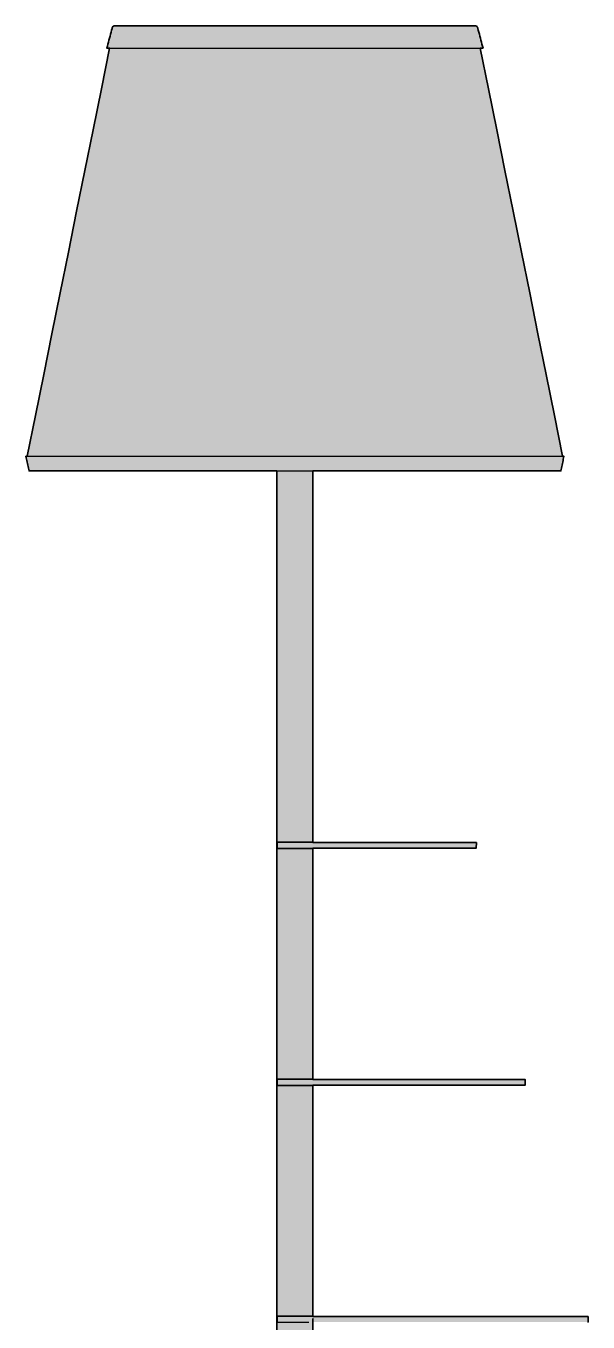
# Model space of a CAD drawing. Header units: millimetres. Extents: x 310 to 1811, y -6 to 2198.
# Drawn here: x 445 to 848, y 1268 to 2198 of the extents above; entities that cross this region are included whole.
import ezdxf

# ---------------------------------------------------------------- set-up
doc = ezdxf.new("R2010")
doc.units = ezdxf.units.MM
doc.layers.add('Blocks', color=7, linetype='Continuous')
doc.layers.add('Blocks$Fill', color=7, linetype='Continuous', true_color=0xffffff)
doc.layers.add('Blocks$Inner', color=7, linetype='Continuous', lineweight=25, true_color=0x007f00)
doc.layers.add('Blocks$Outline', color=7, linetype='Continuous', lineweight=35, true_color=0xff3f3f)

# ---------------------------------------------------------------- blocks, each defined once
blk = doc.blocks.new('Biblioteque National Floor Lamp Front')
at = {"layer": 'Blocks$Fill'}
blk.add_hatch(color=256, dxfattribs=at).paths.add_polyline_path([(340.95, 1214.57), (518.62, 1214.57), (518.84, 1215.63), (520.81, 1225.15), (520.3, 1225.15), (519.87, 1225.15), (513.97, 1254.43), (460.87, 1517.98), (462.49, 1517.98), (462.85, 1517.98), (462.47, 1519.39), (459.04, 1532.09), (459.01, 1532.43), (458.91, 1532.76), (458.75, 1533.06), (458.53, 1533.33), (458.26, 1533.55), (457.96, 1533.71), (457.63, 1533.81), (457.29, 1533.84), (456.94, 1533.84), (198.78, 1533.84), (198.44, 1533.81), (198.11, 1533.71), (197.8, 1533.55), (197.54, 1533.33), (197.32, 1533.06), (197.16, 1532.76), (197.06, 1532.43), (197.02, 1532.09), (196.64, 1530.68), (193.22, 1517.98), (193.58, 1517.98), (195.19, 1517.98), (189.29, 1488.69), (136.19, 1225.15), (135.77, 1225.15), (135.26, 1225.15), (137.45, 1214.57), (137.96, 1214.57), (315.03, 1214.57), (315.03, 948.43), (315.03, 943.55), (315.03, 778.44), (315.03, 773.57), (315.03, 608.45), (315.03, 66.9), (314.97, 62.85), (314.53, 55.84), (314.21, 52.54), (313.74, 49.27), (313.03, 45.99), (312.01, 42.77), (311.3, 41.01), (310.47, 39.3), (309.52, 37.65), (308.45, 36.1), (306.37, 33.66), (304.05, 31.43), (300.94, 28.87), (297.62, 26.62), (295.54, 25.46), (293.4, 24.41), (290.4, 23.12), (287.34, 21.98), (283.5, 20.74), (279.61, 19.66), (274.56, 18.5), (268.14, 17.41), (258.86, 16.01), (256.88, 15.76), (254.89, 15.57), (252.47, 15.37), (248.21, 15.11), (245.77, 15), (197.8, 15), (183.95, 15), (183.86, 14.99), (183.74, 14.96), (183.58, 14.86), (183.5, 14.76), (183.46, 14.66), (183.43, 14.55), (183.35, 12.12), (182.93, 0), (183.01, 0), (472.92, 0), (473.13, 0), (472.88, 7.25), (472.63, 14.55), (472.6, 14.66), (472.54, 14.79), (472.46, 14.87), (472.37, 14.94), (472.27, 14.98), (472.11, 15), (472.11, 15), (472.11, 15), (472.08, 15), (472.04, 15), (467.31, 15.13), (462.59, 15.4), (457.87, 15.8), (453.18, 16.35), (450.4, 16.81), (449.56, 17.03), (448.73, 17.3), (447.94, 17.61), (447.21, 17.96), (446.52, 18.36), (445.88, 18.81), (445.58, 19.07), (445.34, 19.27), (444.8, 19.82), (444.31, 20.43), (443.88, 21.09), (443.48, 21.8), (443.14, 22.57), (442.84, 23.38), (442.57, 24.24), (442.35, 25.15), (442.16, 26.09), (441.85, 28.07), (439.59, 47.73), (438.21, 60.07), (438.14, 60.22), (438.03, 60.24), (437.92, 60.24), (419.81, 60.24), (419.75, 60.24), (419.67, 60.22), (419.64, 60.19), (419.58, 60.1), (419.36, 58.22), (415.74, 27.39), (415.6, 26.49), (415.43, 25.59), (415.23, 24.69), (415, 23.81), (414.7, 22.9), (414.36, 22.05), (414.18, 21.69), (413.97, 21.28), (413.52, 20.54), (412.99, 19.85), (412.78, 19.63), (412.42, 19.25), (411.77, 18.7), (411.12, 18.25), (411.08, 18.23), (410.33, 17.81), (409.56, 17.46), (409.52, 17.45), (408.83, 17.2), (408.66, 17.14), (408.59, 17.12), (407.82, 16.9), (407.31, 16.77), (406.93, 16.69), (406.47, 16.6), (406, 16.52), (405.53, 16.45), (404.55, 16.33), (403.54, 16.23), (401.97, 16.12), (399.81, 16.04), (397.14, 16.02), (393.45, 16.53), (381.5, 18.5), (376.45, 19.66), (372.56, 20.74), (368.72, 21.98), (365.66, 23.12), (362.66, 24.41), (360.52, 25.46), (358.44, 26.62), (355.12, 28.87), (352.01, 31.43), (349.69, 33.66), (347.61, 36.1), (346.54, 37.65), (345.59, 39.3), (344.76, 41.01), (344.05, 42.77), (343.03, 45.99), (342.32, 49.27), (341.85, 52.54), (341.53, 55.84), (341.08, 62.85), (341.03, 66.9), (340.95, 604), (538.1, 604), (538.1, 608), (538.09, 608), (340.95, 608), (340.95, 608.45), (340.95, 773.57), (340.95, 774), (493.08, 774), (493.07, 778), (493.02, 778), (340.95, 778), (340.95, 778.44), (340.95, 943.55), (340.95, 944), (458.02, 944), (458.05, 948), (457.95, 948), (340.95, 948), (340.95, 948.43)], flags=0)
at = {"layer": 'Blocks$Inner'}
for p, q in [((195.19, 1517.98), (460.87, 1517.98)), ((136.19, 1225.15), (519.87, 1225.15)), ((315.03, 948.43), (315.03, 943.55)), ((340.95, 948.43), (340.95, 948)), ((340.95, 944), (340.95, 943.55)), ((315.03, 778.44), (315.03, 773.57)), ((340.95, 778.44), (340.95, 778)), ((340.95, 774), (340.95, 773.57)), ((340.95, 608.45), (340.95, 608))]:
    blk.add_line(p, q, dxfattribs=at)
for points in [[(135.26, 1225.15), (135.47, 1224.09), (135.69, 1223.03), (135.91, 1221.98), (136.13, 1220.92), (136.35, 1219.86), (136.57, 1218.8), (136.79, 1217.74), (137.01, 1216.68), (137.23, 1215.63), (137.45, 1214.57), (137.96, 1214.57), (140.45, 1214.57), (144.83, 1214.57), (150.99, 1214.57), (158.84, 1214.57), (168.28, 1214.57), (179.2, 1214.57), (191.52, 1214.57), (205.12, 1214.57), (219.91, 1214.57), (235.79, 1214.57), (252.65, 1214.57), (270.41, 1214.57), (288.96, 1214.57), (308.2, 1214.57), (328.03, 1214.57), (347.86, 1214.57), (367.1, 1214.57), (385.65, 1214.57), (403.41, 1214.57), (420.28, 1214.57), (436.16, 1214.57), (450.95, 1214.57), (464.55, 1214.57), (476.86, 1214.57), (487.79, 1214.57), (497.23, 1214.57), (505.08, 1214.57), (511.24, 1214.57), (515.62, 1214.57), (518.11, 1214.57), (518.62, 1214.57), (518.84, 1215.63), (519.06, 1216.68), (519.28, 1217.74), (519.5, 1218.8), (519.72, 1219.86), (519.93, 1220.92), (520.15, 1221.98), (520.37, 1223.03), (520.59, 1224.09), (520.81, 1225.15), (520.3, 1225.15), (519.87, 1225.15), (513.97, 1254.43), (508.07, 1283.72), (502.17, 1313), (496.27, 1342.28), (490.37, 1371.56), (484.47, 1400.85), (478.57, 1430.13), (472.67, 1459.41), (466.77, 1488.69), (460.87, 1517.98), (462.49, 1517.98), (462.85, 1517.98), (462.47, 1519.39), (462.09, 1520.8), (461.71, 1522.21), (461.33, 1523.62), (460.95, 1525.03), (460.57, 1526.44), (460.19, 1527.85), (459.8, 1529.26), (459.42, 1530.68), (459.04, 1532.09), (459.01, 1532.43), (458.91, 1532.76), (458.75, 1533.06), (458.53, 1533.33), (458.26, 1533.55), (457.96, 1533.71), (457.63, 1533.81), (457.29, 1533.84), (456.94, 1533.84), (455.25, 1533.84), (452.28, 1533.84), (448.1, 1533.84), (442.78, 1533.84), (436.38, 1533.84), (428.97, 1533.84), (420.62, 1533.84), (411.39, 1533.84), (401.36, 1533.84), (390.6, 1533.84), (379.16, 1533.84), (367.11, 1533.84), (354.53, 1533.84), (341.48, 1533.84), (328.03, 1533.84), (314.58, 1533.84), (301.54, 1533.84), (288.96, 1533.84), (276.91, 1533.84), (265.47, 1533.84), (254.7, 1533.84), (244.67, 1533.84), (235.45, 1533.84), (227.1, 1533.84), (219.69, 1533.84), (213.29, 1533.84), (207.96, 1533.84), (203.78, 1533.84), (200.81, 1533.84), (199.12, 1533.84), (198.78, 1533.84), (198.44, 1533.81), (198.11, 1533.71), (197.8, 1533.55), (197.54, 1533.33), (197.32, 1533.06), (197.16, 1532.76), (197.06, 1532.43), (197.02, 1532.09), (196.64, 1530.68), (196.26, 1529.26), (195.88, 1527.85), (195.5, 1526.44), (195.12, 1525.03), (194.74, 1523.62), (194.36, 1522.21), (193.98, 1520.8), (193.6, 1519.39), (193.22, 1517.98), (193.58, 1517.98), (195.19, 1517.98), (189.29, 1488.69), (183.39, 1459.41), (177.49, 1430.13), (171.59, 1400.85), (165.69, 1371.56), (159.79, 1342.28), (153.89, 1313), (147.99, 1283.72), (142.09, 1254.43), (136.19, 1225.15), (135.77, 1225.15)], [(315.03, 943.55), (315.03, 778.44), (315.08, 778.44), (315.52, 778.44), (316.34, 778.44), (317.51, 778.44), (319, 778.44), (320.77, 778.44), (322.75, 778.44), (324.89, 778.44), (327.13, 778.44), (329.39, 778.44), (331.61, 778.44), (333.73, 778.44), (335.66, 778.44), (337.37, 778.44), (338.78, 778.44), (339.88, 778.44), (340.61, 778.44), (340.95, 778.44), (340.95, 943.55), (340.61, 943.55), (339.88, 943.55), (338.78, 943.55), (337.37, 943.55), (335.66, 943.55), (333.73, 943.55), (331.61, 943.55), (329.39, 943.55), (327.13, 943.55), (324.89, 943.55), (322.75, 943.55), (320.77, 943.55), (319, 943.55), (317.51, 943.55), (316.34, 943.55), (315.52, 943.55), (315.08, 943.55)], [(338.03, 944), (338.02, 944), (338.02, 944), (338.02, 944), (338.03, 944), (338.05, 944), (338.12, 944), (338.16, 944), (338.22, 944), (338.29, 944), (338.33, 944), (338.37, 944), (338.39, 944), (338.42, 944), (338.44, 944), (338.46, 944), (338.54, 944), (338.62, 944), (338.67, 944), (338.71, 944), (338.76, 944), (338.8, 944), (338.93, 944), (339.07, 944), (339.12, 944), (339.18, 944), (339.23, 944), (339.28, 944), (339.43, 944), (339.57, 944), (397.96, 944), (412.6, 944), (427.24, 944), (441.89, 944), (456.53, 944), (456.57, 944), (456.6, 944), (456.64, 944), (456.68, 944), (456.71, 944), (456.75, 944), (456.79, 944), (456.82, 944), (456.89, 944), (456.96, 944), (457.1, 944), (457.13, 944), (457.16, 944), (457.2, 944), (457.23, 944), (457.26, 944), (457.29, 944), (457.32, 944), (457.35, 944), (457.39, 944), (457.43, 944), (457.48, 944), (457.52, 944), (457.66, 944), (457.74, 944), (457.84, 944), (457.87, 944), (457.9, 944), (457.95, 944), (458.02, 944), (458.05, 948), (457.95, 948), (457.92, 948), (457.81, 948), (457.74, 948), (457.66, 948), (457.52, 948), (457.48, 948), (457.43, 948), (457.39, 948), (457.35, 948), (457.32, 948), (457.29, 948), (457.26, 948), (457.23, 948), (457.18, 948), (457.13, 948), (457.08, 948), (457.03, 948), (456.89, 948), (456.86, 948), (456.82, 948), (456.79, 948), (456.75, 948), (456.6, 948), (456.57, 948), (456.53, 948), (456.49, 948), (456.46, 948), (441.83, 948), (427.21, 948), (412.58, 948), (397.96, 948), (339.57, 948), (339.35, 948), (339.21, 948), (339.17, 948), (339.14, 948), (339.1, 948), (339.07, 948), (338.87, 948), (338.74, 948), (338.71, 948), (338.68, 948), (338.65, 948), (338.62, 948), (338.51, 948), (338.4, 948), (338.29, 948), (338.22, 948), (338.16, 948), (338.12, 948), (338.08, 948), (337.96, 948), (337.88, 948), (337.81, 948), (337.79, 948), (337.77, 948), (337.75, 948), (337.69, 948), (337.62, 948), (337.55, 948), (337.53, 948), (337.51, 948), (337.5, 948), (337.48, 948), (337.4, 948), (337.38, 948), (337.35, 948), (337.33, 948), (337.31, 948), (337.22, 948), (337.2, 948), (337.18, 948), (337.15, 948), (337.13, 948), (337.08, 948), (337.03, 948), (336.93, 948), (336.83, 948), (336.72, 948), (336.61, 948), (336.5, 948), (336.39, 948), (336.36, 948), (336.33, 948), (336.3, 948), (336.27, 948), (336.15, 948), (336.12, 948), (336.09, 948), (336.06, 948), (336.03, 948), (336, 948), (335.97, 948), (335.94, 948), (335.91, 948), (335.88, 948), (335.85, 948), (335.82, 948), (335.79, 948), (335.73, 948), (335.67, 948), (335.54, 948), (335.49, 948), (335.44, 948), (335.39, 948), (335.34, 948), (335.32, 948), (335.29, 948), (335.26, 948), (335.24, 948), (335.08, 948), (334.93, 948), (334.79, 948), (334.64, 948), (334.5, 948), (315.21, 948), (315.21, 944), (334.79, 944), (334.93, 944), (335.08, 944), (335.24, 944), (335.28, 944), (335.31, 944), (335.35, 944), (335.39, 944), (335.43, 944), (335.47, 944), (335.51, 944), (335.54, 944), (335.67, 944), (335.73, 944), (335.79, 944), (335.82, 944), (335.85, 944), (335.88, 944), (335.91, 944), (335.94, 944), (335.97, 944), (336, 944), (336.03, 944), (336.06, 944), (336.09, 944), (336.12, 944), (336.15, 944), (336.27, 944), (336.3, 944), (336.33, 944), (336.36, 944), (336.39, 944), (336.5, 944), (336.61, 944), (336.72, 944), (336.83, 944), (336.93, 944), (337.03, 944), (337.08, 944), (337.13, 944), (337.16, 944), (337.19, 944), (337.21, 944), (337.24, 944), (337.28, 944), (337.32, 944), (337.36, 944), (337.4, 944), (337.48, 944), (337.5, 944), (337.51, 944), (337.53, 944), (337.55, 944), (337.62, 944), (337.69, 944), (337.76, 944), (337.86, 944), (337.95, 944)], [(315.03, 773.57), (315.03, 608.45), (315.08, 608.45), (315.52, 608.45), (316.34, 608.45), (317.51, 608.45), (319, 608.45), (320.77, 608.45), (322.75, 608.45), (324.89, 608.45), (327.13, 608.45), (329.39, 608.45), (331.61, 608.45), (333.73, 608.45), (335.66, 608.45), (337.37, 608.45), (338.78, 608.45), (339.88, 608.45), (340.61, 608.45), (340.95, 608.45), (340.95, 773.57), (340.61, 773.57), (339.88, 773.57), (338.78, 773.57), (337.37, 773.57), (335.66, 773.57), (333.73, 773.57), (331.61, 773.57), (329.39, 773.57), (327.13, 773.57), (324.89, 773.57), (322.75, 773.57), (320.77, 773.57), (319, 773.57), (317.51, 773.57), (316.34, 773.57), (315.52, 773.57), (315.08, 773.57)], [(339.59, 778), (339.55, 778), (339.51, 778), (339.48, 778), (339.44, 778), (339.4, 778), (339.37, 778), (339.33, 778), (339.29, 778), (339.26, 778), (339.22, 778), (339.19, 778), (339.15, 778), (339.01, 778), (338.98, 778), (338.95, 778), (338.91, 778), (338.88, 778), (338.83, 778), (338.79, 778), (338.74, 778), (338.69, 778), (338.58, 778), (338.48, 778), (338.38, 778), (338.34, 778), (338.26, 778), (338.2, 778), (338.14, 778), (338.08, 778), (337.96, 778), (337.88, 778), (337.81, 778), (337.79, 778), (337.77, 778), (337.75, 778), (337.72, 778), (337.69, 778), (337.62, 778), (337.55, 778), (337.53, 778), (337.51, 778), (337.5, 778), (337.48, 778), (337.46, 778), (337.44, 778), (337.42, 778), (337.4, 778), (337.36, 778), (337.32, 778), (337.28, 778), (337.24, 778), (337.21, 778), (337.19, 778), (337.16, 778), (337.13, 778), (337.08, 778), (337.03, 778), (336.93, 778), (336.83, 778), (336.72, 778), (336.61, 778), (336.5, 778), (336.43, 778), (336.36, 778), (336.31, 778), (336.26, 778), (336.2, 778), (336.15, 778), (336.12, 778), (336.09, 778), (336.06, 778), (336.03, 778), (336, 778), (335.97, 778), (335.94, 778), (335.91, 778), (335.88, 778), (335.85, 778), (335.82, 778), (335.79, 778), (335.73, 778), (335.67, 778), (335.54, 778), (335.39, 778), (335.31, 778), (335.24, 778), (335.08, 778), (334.93, 778), (334.79, 778), (334.64, 778), (334.5, 778), (334.43, 778), (315.21, 778), (315.21, 774), (334.5, 774), (334.64, 774), (334.79, 774), (334.93, 774), (335.08, 774), (335.24, 774), (335.31, 774), (335.39, 774), (335.54, 774), (335.67, 774), (335.73, 774), (335.79, 774), (335.82, 774), (335.85, 774), (335.88, 774), (335.91, 774), (335.94, 774), (335.97, 774), (336, 774), (336.03, 774), (336.06, 774), (336.09, 774), (336.12, 774), (336.15, 774), (336.2, 774), (336.26, 774), (336.31, 774), (336.36, 774), (336.43, 774), (336.5, 774), (336.61, 774), (336.72, 774), (336.83, 774), (336.93, 774), (337.03, 774), (337.08, 774), (337.13, 774), (337.15, 774), (337.18, 774), (337.2, 774), (337.22, 774), (337.31, 774), (337.33, 774), (337.35, 774), (337.38, 774), (337.4, 774), (337.42, 774), (337.44, 774), (337.46, 774), (337.48, 774), (337.5, 774), (337.51, 774), (337.53, 774), (337.55, 774), (337.62, 774), (337.69, 774), (337.72, 774), (337.76, 774), (337.86, 774), (337.95, 774), (338, 774), (338.2, 774), (338.26, 774), (338.34, 774), (338.38, 774), (338.48, 774), (338.58, 774), (338.69, 774), (338.72, 774), (338.75, 774), (338.78, 774), (338.82, 774), (338.85, 774), (338.88, 774), (338.91, 774), (338.95, 774), (339.08, 774), (339.12, 774), (339.15, 774), (339.19, 774), (339.22, 774), (339.28, 774), (339.33, 774), (339.39, 774), (339.44, 774), (339.48, 774), (339.51, 774), (339.55, 774), (339.59, 774), (358.59, 774), (377.59, 774), (396.59, 774), (415.59, 774), (434.61, 774), (453.62, 774), (472.64, 774), (491.66, 774), (491.7, 774), (491.73, 774), (491.77, 774), (491.81, 774), (491.95, 774), (492.09, 774), (492.13, 774), (492.16, 774), (492.19, 774), (492.23, 774), (492.29, 774), (492.36, 774), (492.48, 774), (492.65, 774), (492.75, 774), (492.83, 774), (492.91, 774), (492.98, 774), (493.06, 774), (493.08, 774), (493.07, 778), (493.02, 778), (492.91, 778), (492.83, 778), (492.75, 778), (492.65, 778), (492.54, 778), (492.42, 778), (492.29, 778), (492.24, 778), (492.19, 778), (492.14, 778), (492.09, 778), (491.95, 778), (491.73, 778), (491.7, 778), (491.66, 778), (491.62, 778), (491.59, 778), (472.59, 778), (453.59, 778), (434.59, 778), (415.59, 778), (396.59, 778), (377.59, 778), (358.59, 778)]]:
    blk.add_lwpolyline(points, close=True, dxfattribs=at)
for points in [[(315.03, 1214.57), (315.03, 948.43), (315.08, 948.43), (315.52, 948.43), (316.34, 948.43), (317.51, 948.43), (319, 948.43), (320.77, 948.43), (322.75, 948.43), (324.89, 948.43), (327.13, 948.43), (329.39, 948.43), (331.61, 948.43), (333.73, 948.43), (335.66, 948.43), (337.37, 948.43), (338.78, 948.43), (339.88, 948.43), (340.61, 948.43), (340.95, 948.43), (340.95, 1214.57)], [(334.36, 944), (334.5, 944), (334.64, 944)], [(338.03, 948), (338.03, 948), (338.03, 948)], [(315.03, 608.45), (315.03, 603.54), (315.03, 66.9)], [(538.03, 604), (538.05, 604), (538.05, 604), (538.07, 604), (538.09, 604), (538.1, 604), (538.1, 608), (538.09, 608), (538.07, 608), (538.05, 608), (538.03, 608), (538.01, 608), (537.99, 608), (537.89, 608), (537.8, 608), (537.77, 608), (537.73, 608), (537.7, 608), (537.66, 608), (537.55, 608), (537.43, 608), (537.31, 608), (537.27, 608), (537.24, 608), (537.21, 608), (537.17, 608), (536.96, 608), (536.93, 608), (536.89, 608), (536.86, 608), (536.82, 608), (536.77, 608), (536.71, 608), (536.66, 608), (536.6, 608), (438.1, 608), (339.6, 608), (339.38, 608), (339.24, 608), (339.18, 608), (339.13, 608), (339.08, 608), (339.03, 608), (338.99, 608), (338.96, 608), (338.93, 608), (338.89, 608), (338.85, 608), (338.8, 608), (338.75, 608), (338.71, 608), (338.66, 608), (338.62, 608), (338.58, 608), (338.54, 608), (338.44, 608), (338.31, 608), (338.3, 608), (338.28, 608), (338.26, 608), (338.24, 608), (338.22, 608), (338.2, 608), (338.18, 608), (338.16, 608), (338.16, 608), (338.15, 608), (338.14, 608), (338.13, 608), (338.12, 608), (338.12, 608), (338.11, 608), (338.11, 608), (338.1, 608), (338.08, 608), (338.05, 608), (338.05, 608), (338.04, 608), (338.03, 608), (338.03, 608), (338.02, 608), (338.01, 608), (338.01, 608), (338, 608), (337.99, 608), (337.99, 608), (337.98, 608), (337.97, 608), (337.93, 608), (337.88, 608), (337.82, 608), (337.75, 608), (337.69, 608), (337.62, 608), (337.59, 608), (337.55, 608), (337.47, 608), (337.43, 608), (337.39, 608), (337.31, 608), (337.22, 608), (337.17, 608), (337.13, 608), (337.03, 608), (336.98, 608), (336.93, 608), (336.83, 608), (336.77, 608), (336.72, 608), (336.61, 608), (336.5, 608), (336.38, 608), (336.35, 608), (336.32, 608), (336.3, 608), (336.27, 608), (336.15, 608), (336.12, 608), (336.09, 608), (336.06, 608), (336.03, 608), (335.91, 608), (335.79, 608), (335.66, 608), (335.54, 608), (335.42, 608), (335.3, 608), (335.17, 608), (335.05, 608), (334.93, 608), (334.81, 608), (334.7, 608), (334.64, 608), (334.58, 608), (334.47, 608), (334.36, 608), (333.79, 608), (333.21, 608), (332.62, 608), (332.01, 608), (331.4, 608), (330.77, 608), (330.14, 608), (329.51, 608), (329.35, 608), (329.19, 608), (329.03, 608), (328.88, 608), (328.72, 608), (328.56, 608), (328.4, 608), (328.24, 608), (328.08, 608), (327.92, 608), (327.76, 608), (327.6, 608), (327.44, 608), (327.28, 608), (327.12, 608), (326.96, 608), (326.33, 608), (325.69, 608), (325.08, 608), (324.46, 608), (323.86, 608), (323.56, 608), (323.26, 608), (322.97, 608), (322.68, 608), (322.11, 608), (321.55, 608), (321.01, 608), (320.49, 608), (319.98, 608), (319.5, 608), (319.04, 608), (318.6, 608), (318.49, 608), (318.38, 608), (318.28, 608), (318.17, 608), (318.07, 608), (317.98, 608), (317.88, 608), (317.78, 608), (317.42, 608), (317.33, 608), (317.24, 608), (317.16, 608), (317.07, 608), (316.76, 608), (316.47, 608), (316.21, 608), (316.15, 608), (316.09, 608), (316.04, 608), (315.98, 608), (315.78, 608), (315.61, 608), (315.57, 608), (315.53, 608), (315.5, 608), (315.46, 608), (315.35, 608), (315.27, 608), (315.26, 608), (315.25, 608), (315.24, 608), (315.23, 608), (315.22, 608), (315.22, 608), (315.21, 608), (315.21, 608), (315.21, 604), (315.21, 604), (315.22, 604), (315.22, 604), (315.23, 604), (315.24, 604), (315.25, 604), (315.26, 604), (315.27, 604), (315.35, 604), (315.46, 604), (315.5, 604), (315.53, 604), (315.57, 604), (315.61, 604), (315.78, 604), (315.98, 604), (316.04, 604), (316.09, 604), (316.15, 604), (316.21, 604), (316.47, 604), (316.76, 604), (317.07, 604), (317.16, 604), (317.24, 604), (317.33, 604), (317.42, 604), (317.78, 604), (317.88, 604), (317.98, 604), (318.07, 604), (318.17, 604), (318.28, 604), (318.38, 604), (318.49, 604), (318.6, 604), (319.04, 604), (319.5, 604), (319.98, 604), (320.49, 604), (321.01, 604), (321.55, 604), (322.11, 604), (322.68, 604), (322.97, 604), (323.26, 604), (323.56, 604), (323.86, 604), (324.46, 604), (325.08, 604), (325.69, 604), (326.33, 604), (326.96, 604), (327.12, 604), (327.28, 604), (327.44, 604), (327.6, 604), (327.76, 604), (327.92, 604), (328.08, 604), (328.24, 604), (328.4, 604), (328.56, 604), (328.72, 604), (328.88, 604), (329.03, 604), (329.19, 604), (329.35, 604), (329.51, 604), (330.14, 604), (330.77, 604), (331.4, 604), (332.01, 604), (332.62, 604), (333.21, 604), (333.79, 604), (334.36, 604), (334.47, 604), (334.58, 604), (334.64, 604), (334.7, 604), (334.81, 604), (334.93, 604), (335.05, 604), (335.17, 604), (335.3, 604), (335.42, 604), (335.54, 604), (335.66, 604), (335.79, 604), (335.91, 604), (336.03, 604), (336.06, 604), (336.09, 604), (336.12, 604), (336.15, 604), (336.27, 604), (336.3, 604), (336.32, 604), (336.35, 604), (336.38, 604), (336.5, 604), (336.61, 604), (336.72, 604), (336.77, 604), (336.83, 604), (336.93, 604), (336.98, 604), (337.03, 604), (337.13, 604), (337.17, 604), (337.22, 604), (337.31, 604), (337.39, 604), (337.43, 604), (337.47, 604), (337.55, 604), (337.59, 604), (337.62, 604), (337.69, 604), (337.75, 604), (337.82, 604), (337.88, 604), (337.91, 604), (337.97, 604)]]:
    blk.add_lwpolyline(points, dxfattribs=at)
at = {"layer": 'Blocks$Outline'}
for points in [[(340.95, 1214.57), (347.86, 1214.57), (367.1, 1214.57), (385.65, 1214.57), (403.41, 1214.57), (420.28, 1214.57), (436.16, 1214.57), (450.95, 1214.57), (464.55, 1214.57), (476.86, 1214.57), (487.79, 1214.57), (497.23, 1214.57), (505.08, 1214.57), (511.24, 1214.57), (515.62, 1214.57), (518.11, 1214.57), (518.62, 1214.57), (518.84, 1215.63), (519.06, 1216.68), (519.28, 1217.74), (519.5, 1218.8), (519.72, 1219.86), (519.93, 1220.92), (520.15, 1221.98), (520.37, 1223.03), (520.59, 1224.09), (520.81, 1225.15), (520.3, 1225.15), (519.87, 1225.15), (513.97, 1254.43), (508.07, 1283.72), (502.17, 1313), (496.27, 1342.28), (490.37, 1371.56), (484.47, 1400.85), (478.57, 1430.13), (472.67, 1459.41), (466.77, 1488.69), (460.87, 1517.98), (462.49, 1517.98), (462.85, 1517.98), (462.47, 1519.39), (462.09, 1520.8), (461.71, 1522.21), (461.33, 1523.62), (460.95, 1525.03), (460.57, 1526.44), (460.19, 1527.85), (459.8, 1529.26), (459.42, 1530.68), (459.04, 1532.09), (459.01, 1532.43), (458.91, 1532.76), (458.75, 1533.06), (458.53, 1533.33), (458.26, 1533.55), (457.96, 1533.71), (457.63, 1533.81), (457.29, 1533.84), (456.94, 1533.84), (455.25, 1533.84), (452.28, 1533.84), (448.1, 1533.84), (442.78, 1533.84), (436.38, 1533.84), (428.97, 1533.84), (420.62, 1533.84), (411.39, 1533.84), (401.36, 1533.84), (390.6, 1533.84), (379.16, 1533.84), (367.11, 1533.84), (354.53, 1533.84), (341.48, 1533.84), (328.03, 1533.84), (314.58, 1533.84), (301.54, 1533.84), (288.96, 1533.84), (276.91, 1533.84), (265.47, 1533.84), (254.7, 1533.84), (244.67, 1533.84), (235.45, 1533.84), (227.1, 1533.84), (219.69, 1533.84), (213.29, 1533.84), (207.96, 1533.84), (203.78, 1533.84), (200.81, 1533.84), (199.12, 1533.84), (198.78, 1533.84), (198.44, 1533.81), (198.11, 1533.71), (197.8, 1533.55), (197.54, 1533.33), (197.32, 1533.06), (197.16, 1532.76), (197.06, 1532.43), (197.02, 1532.09), (196.64, 1530.68), (196.26, 1529.26), (195.88, 1527.85), (195.5, 1526.44), (195.12, 1525.03), (194.74, 1523.62), (194.36, 1522.21), (193.98, 1520.8), (193.6, 1519.39), (193.22, 1517.98), (193.58, 1517.98), (195.19, 1517.98), (189.29, 1488.69), (183.39, 1459.41), (177.49, 1430.13), (171.59, 1400.85), (165.69, 1371.56), (159.79, 1342.28), (153.89, 1313), (147.99, 1283.72), (142.09, 1254.43), (136.19, 1225.15), (135.77, 1225.15), (135.26, 1225.15)], [(135.26, 1225.15), (135.47, 1224.09), (135.69, 1223.03), (135.91, 1221.98), (136.13, 1220.92), (136.35, 1219.86), (136.57, 1218.8), (136.79, 1217.74), (137.01, 1216.68), (137.23, 1215.63), (137.45, 1214.57), (137.96, 1214.57), (140.45, 1214.57), (144.83, 1214.57), (150.99, 1214.57), (158.84, 1214.57), (168.28, 1214.57), (179.2, 1214.57), (191.52, 1214.57), (205.12, 1214.57), (219.91, 1214.57), (235.79, 1214.57), (252.65, 1214.57), (270.41, 1214.57), (288.96, 1214.57), (308.2, 1214.57), (315.03, 1214.57)], [(315.03, 1214.57), (315.03, 948.43)], [(340.95, 948.43), (340.95, 1214.57)], [(315.03, 948.43), (315.03, 943.55)], [(315.03, 943.55), (315.03, 778.44)], [(340.95, 948), (340.95, 948.43)], [(340.95, 944), (397.96, 944), (412.6, 944), (427.24, 944), (441.89, 944), (456.53, 944), (456.57, 944), (456.6, 944), (456.64, 944), (456.68, 944), (456.71, 944), (456.75, 944), (456.79, 944), (456.82, 944), (456.89, 944), (456.96, 944), (457.1, 944), (457.13, 944), (457.16, 944), (457.2, 944), (457.23, 944), (457.26, 944), (457.29, 944), (457.32, 944), (457.35, 944), (457.39, 944), (457.43, 944), (457.48, 944), (457.52, 944), (457.66, 944), (457.74, 944), (457.84, 944), (457.87, 944), (457.9, 944), (457.95, 944), (458.02, 944), (458.05, 948), (457.95, 948), (457.92, 948), (457.81, 948), (457.74, 948), (457.66, 948), (457.52, 948), (457.48, 948), (457.43, 948), (457.39, 948), (457.35, 948), (457.32, 948), (457.29, 948), (457.26, 948), (457.23, 948), (457.18, 948), (457.13, 948), (457.08, 948), (457.03, 948), (456.89, 948), (456.86, 948), (456.82, 948), (456.79, 948), (456.75, 948), (456.6, 948), (456.57, 948), (456.53, 948), (456.49, 948), (456.46, 948), (441.83, 948), (427.21, 948), (412.58, 948), (397.96, 948), (340.95, 948)], [(340.95, 943.55), (340.95, 944)], [(340.95, 778.44), (340.95, 943.55)], [(315.03, 778.44), (315.03, 773.57)], [(315.03, 773.57), (315.03, 608.45)], [(340.95, 778), (340.95, 778.44)], [(340.95, 774), (358.59, 774), (377.59, 774), (396.59, 774), (415.59, 774), (434.61, 774), (453.62, 774), (472.64, 774), (491.66, 774), (491.7, 774), (491.73, 774), (491.77, 774), (491.81, 774), (491.95, 774), (492.09, 774), (492.13, 774), (492.16, 774), (492.19, 774), (492.23, 774), (492.29, 774), (492.36, 774), (492.48, 774), (492.65, 774), (492.75, 774), (492.83, 774), (492.91, 774), (492.98, 774), (493.06, 774), (493.08, 774), (493.07, 778), (493.02, 778), (492.91, 778), (492.83, 778), (492.75, 778), (492.65, 778), (492.54, 778), (492.42, 778), (492.29, 778), (492.24, 778), (492.19, 778), (492.14, 778), (492.09, 778), (491.95, 778), (491.73, 778), (491.7, 778), (491.66, 778), (491.62, 778), (491.59, 778), (472.59, 778), (453.59, 778), (434.59, 778), (415.59, 778), (396.59, 778), (377.59, 778), (358.59, 778), (340.95, 778)], [(340.95, 773.57), (340.95, 774)], [(340.95, 608.45), (340.95, 773.57)], [(315.03, 608.45), (315.03, 603.54), (315.03, 66.9)], [(340.95, 608), (340.95, 608.45)], [(538.03, 604), (538.05, 604), (538.05, 604), (538.07, 604), (538.09, 604), (538.1, 604), (538.1, 608), (538.09, 608), (538.07, 608), (538.05, 608), (538.03, 608), (538.01, 608), (537.99, 608), (537.89, 608), (537.8, 608), (537.77, 608), (537.73, 608), (537.7, 608), (537.66, 608), (537.55, 608), (537.43, 608), (537.31, 608), (537.27, 608), (537.24, 608), (537.21, 608), (537.17, 608), (536.96, 608), (536.93, 608), (536.89, 608), (536.86, 608), (536.82, 608), (536.77, 608), (536.71, 608), (536.66, 608), (536.6, 608), (438.1, 608), (340.95, 608)]]:
    blk.add_lwpolyline(points, dxfattribs=at)
blk.add_rational_spline([(472.04, 15), (462.57, 15.12), (453.18, 16.35), (451.79, 16.58), (450.4, 16.81), (449.98, 16.92), (449.56, 17.03), (449.14, 17.17), (448.73, 17.3), (448.34, 17.45), (447.94, 17.61), (447.58, 17.78), (447.21, 17.96), (446.86, 18.16), (446.52, 18.36), (446.2, 18.59), (445.88, 18.81), (445.73, 18.94), (445.58, 19.07), (445.46, 19.17), (445.34, 19.27), (445.07, 19.55), (444.8, 19.82), (444.56, 20.13), (444.31, 20.43), (444.09, 20.76), (443.88, 21.09), (443.68, 21.45), (443.48, 21.8), (443.31, 22.19), (443.14, 22.57), (442.99, 22.98), (442.84, 23.38), (442.71, 23.81), (442.57, 24.24), (442.46, 24.69), (442.35, 25.15), (442.25, 25.62), (442.16, 26.09), (442, 27.08), (441.85, 28.07), (440.72, 37.9), (439.59, 47.73), (439.32, 50.16), (439.05, 52.58), (438.63, 56.32), (438.21, 60.07), (438.17, 60.14), (438.14, 60.22), (438.09, 60.23), (438.03, 60.24), (437.98, 60.24), (437.92, 60.24), (437.88, 60.24), (437.84, 60.24), (436.65, 60.24), (435.47, 60.24), (433.58, 60.24), (431.69, 60.24), (429.39, 60.24), (427.1, 60.24), (426.82, 60.24), (426.55, 60.24), (426.42, 60.24), (426.28, 60.24), (426.18, 60.24), (426.08, 60.24), (426.02, 60.24), (425.95, 60.24), (425.94, 60.24), (425.92, 60.24), (425.81, 60.24), (425.7, 60.24), (425.11, 60.24), (424.53, 60.24), (424.5, 60.24), (424.48, 60.24), (424.11, 60.24), (423.74, 60.24), (423.37, 60.24), (423.01, 60.24), (422.27, 60.24), (421.54, 60.24), (421.35, 60.24), (421.17, 60.24), (420.99, 60.24), (420.8, 60.24), (420.62, 60.24), (420.44, 60.24), (420.26, 60.24), (420.07, 60.24), (419.94, 60.24), (419.81, 60.24), (419.78, 60.24), (419.75, 60.24), (419.71, 60.23), (419.67, 60.22), (419.66, 60.2), (419.64, 60.19), (419.61, 60.15), (419.58, 60.1), (419.47, 59.16), (419.36, 58.22), (419.25, 57.28), (419.14, 56.34), (419.03, 55.4), (418.93, 54.46), (418.82, 53.52), (418.71, 52.58), (418.6, 51.64), (418.49, 50.71), (418.38, 49.77), (418.27, 48.84), (418.17, 47.9), (418.06, 46.96), (417.95, 46.03), (417.84, 45.09), (416.97, 37.6), (416.09, 30.12), (416.03, 29.66), (415.98, 29.2), (415.92, 28.75), (415.87, 28.3), (415.8, 27.84), (415.74, 27.39), (415.67, 26.94), (415.6, 26.49), (415.51, 26.04), (415.43, 25.59), (415.33, 25.14), (415.23, 24.69), (415.11, 24.25), (415, 23.81), (414.85, 23.35), (414.7, 22.9), (414.53, 22.47), (414.36, 22.05), (414.27, 21.87), (414.18, 21.69), (414.08, 21.49), (413.97, 21.28), (413.74, 20.91), (413.52, 20.54), (413.25, 20.2), (412.99, 19.85), (412.88, 19.74), (412.78, 19.63), (412.6, 19.44), (412.42, 19.25), (412.09, 18.97), (411.77, 18.7), (411.44, 18.47), (411.12, 18.25), (411.1, 18.24), (411.08, 18.23), (410.71, 18.02), (410.33, 17.81), (409.95, 17.64), (409.56, 17.46), (409.54, 17.46), (409.52, 17.45), (409.18, 17.32), (408.83, 17.2), (408.75, 17.17), (408.66, 17.14), (408.63, 17.13), (408.59, 17.12), (408.34, 17.04), (408.09, 16.97), (407.95, 16.93), (407.82, 16.9), (407.68, 16.86), (407.54, 16.83), (407.42, 16.8), (407.31, 16.77), (407.12, 16.73), (406.93, 16.69), (406.7, 16.65), (406.47, 16.6), (406.24, 16.56), (406, 16.52), (405.77, 16.49), (405.53, 16.45), (405.29, 16.42), (405.04, 16.38), (404.98, 16.38), (404.92, 16.37), (404.86, 16.36), (404.8, 16.36), (404.74, 16.35), (404.67, 16.34), (404.61, 16.33), (404.55, 16.33), (404.3, 16.3), (404.05, 16.27), (403.79, 16.25), (403.54, 16.23), (403.28, 16.21), (403.03, 16.19), (402.76, 16.17), (402.5, 16.15), (402.24, 16.14), (401.97, 16.12), (401.71, 16.11), (401.44, 16.1), (401.37, 16.1), (401.3, 16.09), (401.24, 16.09), (401.17, 16.09), (401.1, 16.08), (401.03, 16.08), (400.97, 16.08), (400.9, 16.08), (400.63, 16.07), (400.35, 16.06), (400.08, 16.05), (399.81, 16.04), (399.74, 16.04), (399.67, 16.04), (399.6, 16.04), (399.53, 16.04), (399.46, 16.04), (399.39, 16.04), (399.37, 16.03), (399.34, 16.03), (399.32, 16.03), (399.29, 16.03), (399.26, 16.03), (399.23, 16.03), (398.97, 16.03), (398.71, 16.02), (397.92, 16.02), (397.14, 16.02), (395.29, 16.28), (393.45, 16.53), (390.68, 16.97), (387.91, 17.41), (384.71, 17.96), (381.5, 18.5), (378.98, 19.08), (376.45, 19.66), (374.5, 20.2), (372.56, 20.74), (370.64, 21.36), (368.72, 21.98), (367.19, 22.55), (365.66, 23.12), (364.16, 23.77), (362.66, 24.41), (361.59, 24.94), (360.52, 25.46), (359.48, 26.04), (358.44, 26.62), (356.78, 27.75), (355.12, 28.87), (353.56, 30.15), (352.01, 31.43), (350.85, 32.54), (349.69, 33.66), (348.65, 34.88), (347.61, 36.1), (347.07, 36.87), (346.54, 37.65), (346.06, 38.47), (345.59, 39.3), (345.17, 40.15), (344.76, 41.01), (344.4, 41.89), (344.05, 42.77), (343.54, 44.38), (343.03, 45.99), (342.67, 47.63), (342.32, 49.27), (342.08, 50.91), (341.85, 52.54), (341.69, 54.19), (341.53, 55.84), (341.31, 59.35), (341.08, 62.85), (341.06, 64.88), (341.03, 66.9), (340.99, 335.22), (340.95, 603.54), (340.95, 603.77), (340.95, 604)], [0.999992522898, 0.998273280358, 1, 1, 1, 1, 1, 1, 1, 1, 1, 1, 1, 1, 1, 1, 1, 1, 1, 1, 1, 1, 1, 1, 1, 1, 1, 1, 1, 1, 1, 1, 1, 1, 1, 1, 1, 1, 1, 1, 1, 1, 1, 1, 1, 1, 1, 1, 1, 1, 1, 1, 1, 1, 1, 1, 1, 1, 1, 1, 1, 1, 1, 1, 1, 1, 1, 1, 1, 1, 1, 1, 1, 1, 1, 1, 1, 1, 1, 1, 1, 1, 1, 1, 1, 1, 1, 1, 1, 1, 1, 1, 1, 1, 1, 1, 1, 1, 1, 1, 1, 1, 1, 1, 1, 1, 1, 1, 1, 1, 1, 1, 1, 1, 1, 1, 1, 1, 1, 1, 1, 1, 1, 1, 1, 1, 1, 1, 1, 1, 1, 1, 1, 1, 1, 1, 1, 1, 1, 1, 1, 1, 1, 1, 1, 1, 1, 1, 1, 1, 1, 1, 1, 1, 1, 1, 1, 1, 1, 1, 1, 1, 1, 1, 1, 1, 1, 1, 1, 1, 1, 1, 1, 1, 1, 1, 1, 1, 1, 1, 1, 1, 1, 1, 1, 1, 1, 1, 1, 1, 1, 1, 1, 1, 1, 1, 1, 1, 1, 1, 1, 1, 1, 1, 1, 1, 1, 1, 1, 1, 1, 1, 1, 1, 1, 1, 1, 1, 1, 1, 1, 1, 1, 1, 1, 1, 1, 1, 1, 1, 1, 1, 1, 1, 1, 1, 1, 1, 1, 1, 1, 1, 1, 1, 1, 1, 1, 1, 1, 1, 1, 1, 1, 1, 1, 1, 1, 1, 1, 1, 1, 1, 1, 1, 1, 1, 1, 1, 1, 1, 1, 1, 1, 1, 1, 1, 1, 1, 1, 1, 1, 1, 1, 1, 1], degree=2, knots=[-1.892065, -1.892065, -1.892065, 0, 0, 0.281743, 0.281743, 0.368789, 0.368789, 0.455666, 0.455666, 0.539845, 0.539845, 0.621633, 0.621633, 0.701459, 0.701459, 0.77986, 0.77986, 0.818957, 0.818957, 0.85057, 0.85057, 0.927603, 0.927603, 1.005389, 1.005389, 1.084628, 1.084628, 1.165946, 1.165946, 1.249846, 1.249846, 1.33669, 1.33669, 1.426674, 1.426674, 1.519827, 1.519827, 1.616012, 1.616012, 1.816073, 1.816073, 3.795823, 3.795823, 4.283268, 4.283268, 5.036667, 5.036667, 5.053459, 5.053459, 5.063996, 5.063996, 5.075665, 5.075665, 5.083826, 5.083826, 5.32005, 5.32005, 5.698118, 5.698118, 6.157824, 6.157824, 6.212376, 6.212376, 6.239013, 6.239013, 6.259286, 6.259286, 6.272003, 6.272003, 6.274993, 6.274993, 6.297498, 6.297498, 6.414823, 6.414823, 6.419723, 6.419723, 6.493354, 6.493354, 6.566872, 6.566872, 6.713677, 6.713677, 6.750324, 6.750324, 6.786956, 6.786956, 6.82358, 6.82358, 6.860197, 6.860197, 6.886453, 6.886453, 6.889452, 6.889452, 6.89759, 6.89759, 6.901018, 6.901018, 6.912135, 6.912135, 7.101431, 7.101431, 7.290728, 7.290728, 7.480024, 7.480024, 7.66932, 7.66932, 7.857765, 7.857765, 8.04621, 8.04621, 8.234656, 8.234656, 8.423101, 8.423101, 9.93085, 9.93085, 10.022823, 10.022823, 10.114148, 10.114148, 10.205479, 10.205479, 10.297106, 10.297106, 10.388739, 10.388739, 10.480342, 10.480342, 10.571859, 10.571859, 10.667353, 10.667353, 10.759063, 10.759063, 10.798699, 10.798699, 10.845011, 10.845011, 10.931588, 10.931588, 11.018238, 11.018238, 11.049549, 11.049549, 11.101572, 11.101572, 11.187209, 11.187209, 11.265965, 11.265965, 11.270048, 11.270048, 11.356288, 11.356288, 11.440061, 11.440061, 11.445045, 11.445045, 11.517915, 11.517915, 11.535856, 11.535856, 11.543623, 11.543623, 11.596045, 11.596045, 11.623908, 11.623908, 11.652916, 11.652916, 11.676382, 11.676382, 11.714966, 11.714966, 11.761639, 11.761639, 11.809077, 11.809077, 11.857268, 11.857268, 11.906204, 11.906204, 11.91862, 11.91862, 11.931036, 11.931036, 11.943451, 11.943451, 11.955867, 11.955867, 12.006237, 12.006237, 12.057291, 12.057291, 12.109003, 12.109003, 12.161346, 12.161346, 12.214287, 12.214287, 12.267793, 12.267793, 12.281302, 12.281302, 12.294812, 12.294812, 12.308321, 12.308321, 12.321831, 12.321831, 12.376364, 12.376364, 12.431356, 12.431356, 12.445209, 12.445209, 12.459063, 12.459063, 12.472916, 12.472916, 12.477788, 12.477788, 12.482661, 12.482661, 12.489299, 12.489299, 12.540712, 12.540712, 12.698377, 12.698377, 13.0705, 13.0705, 13.630835, 13.630835, 14.281612, 14.281612, 14.799693, 14.799693, 15.203694, 15.203694, 15.607331, 15.607331, 15.933755, 15.933755, 16.260579, 16.260579, 16.498664, 16.498664, 16.736403, 16.736403, 17.137712, 17.137712, 17.540582, 17.540582, 17.862311, 17.862311, 18.182842, 18.182842, 18.371873, 18.371873, 18.561405, 18.561405, 18.751461, 18.751461, 18.941675, 18.941675, 19.279019, 19.279019, 19.61504, 19.61504, 19.945756, 19.945756, 20.277029, 20.277029, 20.979415, 20.979415, 21.38439, 21.38439, 75.047908, 75.047908, 75.09439, 75.09439, 75.09439], dxfattribs=at)

msp = doc.modelspace()

# ---------------------------------------------------------------- block references
at = {"layer": 'Blocks'}
msp.add_blockref('Biblioteque National Floor Lamp Front', (309.86, 664.38), dxfattribs=at)

doc.saveas('drawing.dxf')
